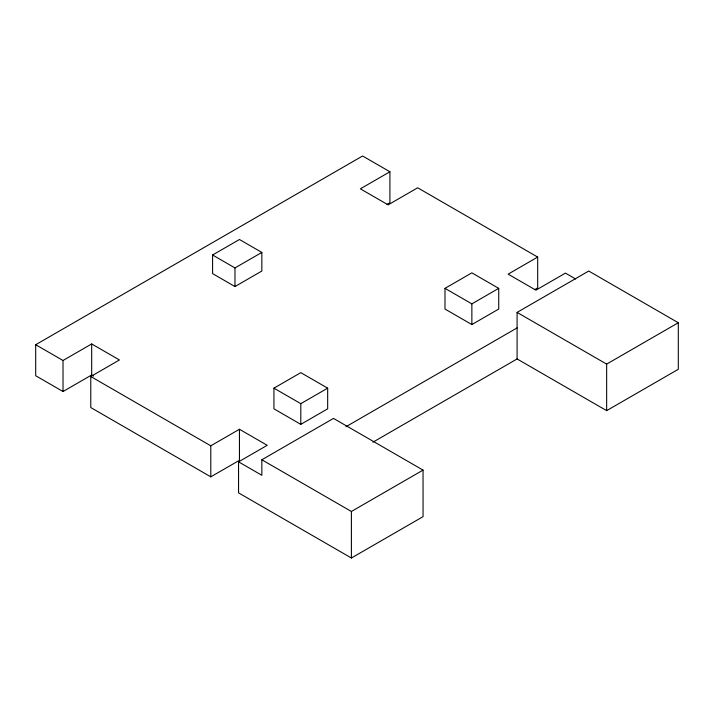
<?xml version="1.0" encoding="UTF-8"?>
<svg xmlns="http://www.w3.org/2000/svg" width="714" height="714" viewBox="0 0 714 714"><rect width="100%" height="100%" fill="white"/><g stroke="black" fill="none" stroke-linecap="round" stroke-linejoin="round"><path stroke-width="1.07" d="M93.588 376.073L91.678 374.975L63.019 391.522L35.7 375.743L35.7 344.719L362.596 155.991L389.915 171.762L389.915 202.714L387.05 204.365M212.585 255.005L239.449 239.493L261.842 252.426L261.842 271.034L234.977 286.555L212.585 273.623L212.585 255.005L234.977 267.937L261.842 252.426M35.7 344.719L63.019 360.49L91.678 343.943L119.443 359.972L90.776 376.519L90.776 407.551L210.791 476.836L239.449 460.289L239.449 429.266L267.214 445.295L238.556 461.842L238.556 492.865L351.404 558.009L423.063 516.641L423.045 470.107L333.492 418.404L261.842 459.771L261.842 475.283L238.556 461.842M389.915 171.762L360.356 188.826L388.121 204.856L417.681 187.791L537.687 257.076L537.687 287.903L534.831 289.554M444.992 288.358L471.865 272.846L498.729 288.358L498.729 309.046L471.865 324.558L444.992 309.046L444.992 288.358L471.865 303.869L498.729 288.358M273.935 388.157L300.799 372.646L327.672 388.157L327.672 408.836L300.799 424.348L273.935 408.836L273.935 388.157L300.799 403.669L327.672 388.157M90.776 376.519L210.791 445.813L239.449 429.266M537.687 257.076L508.136 274.14L535.902 290.17L565.452 273.105L575.698 279.022M517.088 358.946L517.088 312.402L588.738 271.034L678.3 322.746L678.3 369.281L606.65 410.648L517.088 358.946L372.913 442.189M345.987 426.704L517.088 327.913M261.842 459.771L351.395 511.474L423.045 470.107M517.088 312.402L606.65 364.113L678.3 322.746M606.65 364.113L606.65 410.648M471.865 303.869L471.865 324.558M351.395 511.474L351.404 558.009M300.799 403.669L300.799 424.348M234.977 267.937L234.977 286.555M210.791 445.813L210.791 476.836M91.678 343.943L91.678 374.975M63.019 360.49L63.019 391.522"/></g></svg>
